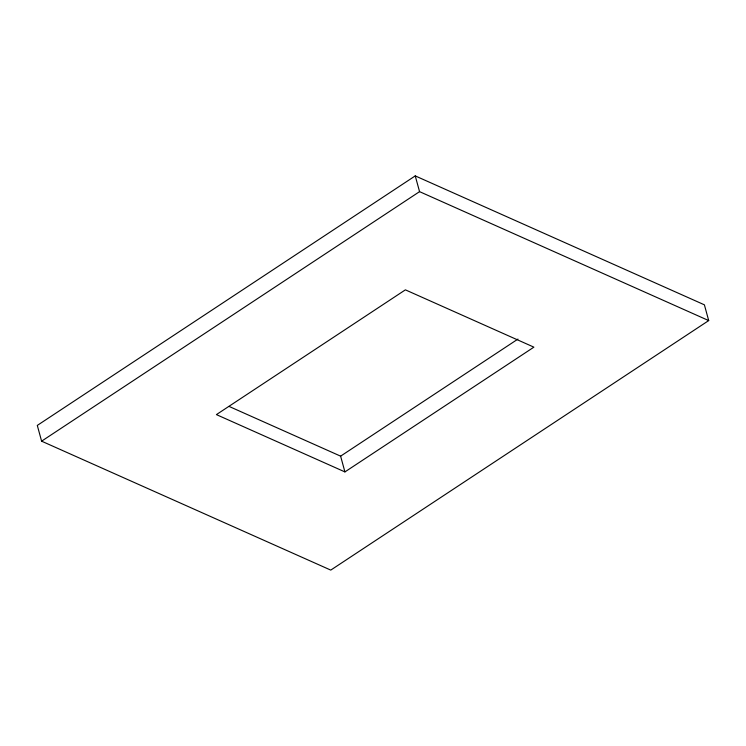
<?xml version="1.0" encoding="UTF-8"?>
<svg xmlns="http://www.w3.org/2000/svg" width="746" height="746" viewBox="0 0 746 746"><rect width="100%" height="100%" fill="white"/><g stroke="black" fill="none" stroke-linecap="round" stroke-linejoin="round"><path stroke-width="1.12" d="M415.242 175.897L37.3 425.416L41.608 441.175L330.758 570.103L708.7 320.584L704.392 304.825L415.242 175.897L419.56 191.647L708.7 320.584M41.608 441.175L419.56 191.647M229.097 406.43L340.614 456.151L517.957 339.076M344.922 471.91L533.894 347.151L405.386 289.849L216.415 414.608L344.922 471.91L340.614 456.151"/></g></svg>
